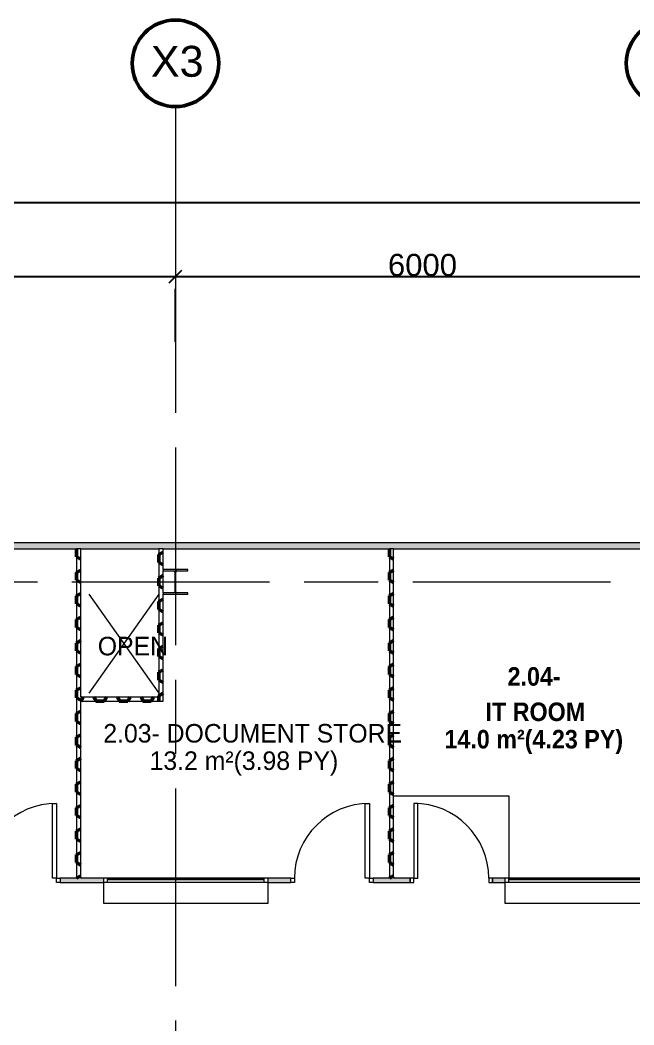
# Model space of a CAD drawing. Header units: millimetres. Extents: x -76261 to 649593, y -304265 to 60256.
# Drawn here: x 69813 to 77268, y -5380 to 6822 of the extents above; entities that cross this region are included whole.
import ezdxf

# ---------------------------------------------------------------- set-up
doc = ezdxf.new("R2010")
doc.units = ezdxf.units.MM
doc.header["$LTSCALE"] = 2000
doc.header["$MEASUREMENT"] = 0
doc.header["$PDMODE"] = 32
doc.header["$PDSIZE"] = 0.15
doc.linetypes.add('Centre', pattern=[6.9, 4, -0.7, 1.5, -0.7])
doc.layers.get('0').update_dxf_attribs({"linetype": 'CONTINUOUS'})
doc.layers.get('DEFPOINTS').update_dxf_attribs({"color": 171, "linetype": 'CONTINUOUS'})
for name, color, linetype, lineweight in [('A-ANNO-DIMS', 1, 'CONTINUOUS', 15), ('A-AREA-IDEN', 8, 'CONTINUOUS', 15), ('A-DETL', 8, 'CONTINUOUS', 15), ('A-DOOR', 8, 'CONTINUOUS', 15), ('A-FLOR', 8, 'CONTINUOUS', 15), ('A-GLAZ', 8, 'CONTINUOUS', 15), ('A-WALL', 8, 'CONTINUOUS', 15), ('A-WALL-PATT', 8, 'CONTINUOUS', 50), ('I-WALL', 8, 'CONTINUOUS', 15), ('S-COLS', 8, 'CONTINUOUS', 15), ('S-GRID', 14, 'CONTINUOUS', 15), ('S-GRID-IDEN', 1, 'CONTINUOUS', 50)]:
    doc.layers.add(name, color=color, linetype=linetype, lineweight=lineweight)
doc.styles.add('.VnArial Narrow_B', font='Vnarianb_0.ttf', dxfattribs={"height": 225})
doc.styles.add('Arial', font='arial.ttf', dxfattribs={"height": 1.6})
doc.styles.add('Arial_1', font='arial.ttf', dxfattribs={"height": 270})
doc.styles.add('Arial_B', font='arialbd.ttf', dxfattribs={"width": 0.9, "height": 225})
doc.dimstyles.new('AD1', dxfattribs={"dimscale": 304.8, "dimtxt": 275.470038, "dimasz": 0.492126, "dimexe": 0.492126, "dimexo": 0.0625, "dimgap": 0, "dimtad": 1, "dimdec": 0, "dimzin": 0, "dimdsep": 46, "dimtxsty": 'Arial_1', "dimblk1": 'OBLIQUE', "dimblk2": 'OBLIQUE', "dimsah": 1, "dimcen": 0.09, "dimdle": 0.492126, "dimazin": 0, "dimtfac": 1, "dimtdec": 4, "dimtix": 1, "dimtmove": 0, "dimatfit": 3, "dimfxl": 2.952756, "dimfxlon": 1, "dimtvp": 1, "dimtolj": 1, "dimtzin": 0, "dimarcsym": 2})
doc.dimstyles.new('AD2', dxfattribs={"dimscale": 304.8, "dimtxt": 275.470038, "dimasz": 0.492126, "dimexe": 0.492126, "dimexo": 2.952756, "dimgap": 0, "dimtad": 1, "dimdec": 0, "dimzin": 0, "dimdsep": 46, "dimtxsty": 'Arial_1', "dimblk1": 'OBLIQUE', "dimblk2": 'OBLIQUE', "dimsah": 1, "dimcen": 0.09, "dimdle": 0.492126, "dimazin": 0, "dimtfac": 1, "dimtdec": 4, "dimtix": 1, "dimtmove": 0, "dimatfit": 3, "dimfxl": 1, "dimtvp": 1, "dimtolj": 1, "dimtzin": 0, "dimarcsym": 2})

# ---------------------------------------------------------------- blocks, each defined once
blk = doc.blocks.new('AD_UK Beams-Column - SC1-300_300_10_16-V18-2nd FLOOR PLAN')
at = {"layer": 'S-COLS'}
h = blk.add_hatch(dxfattribs=at)
h.set_pattern_fill('FP_58', color=256, style=0, pattern_type=2)
h.set_pattern_definition([(45, (78492.53, 42001.64), (-371.231, 371.231), []), (45, (78492.53, 42564.14), (-371.231, 371.231), [])])
h.paths.add_polyline_path([(-150, -150), (150, -150), (150, -134), (19, -134), (9, -130), (5, -120), (5, 120), (9, 130), (19, 134), (150, 134), (150, 150), (-150, 150), (-150, 134), (-19, 134), (-9, 130), (-5, 120), (-5, -120), (-9, -130), (-19, -134), (-150, -134)], flags=0)
for p, q in [((150, 150), (-150, 150)), ((-150, 150), (-150, 134)), ((-150, 134), (-19, 134)), ((19, 134), (150, 134)), ((150, 134), (150, 150)), ((-5, 120), (-5, -120)), ((5, -120), (5, 120)), ((-19, -134), (-150, -134)), ((-150, -134), (-150, -150)), ((-150, -150), (150, -150)), ((150, -134), (19, -134)), ((150, -150), (150, -134))]:
    blk.add_line(p, q, dxfattribs=at)
for centre, start, end in [((-19, 120), 0, 90), ((19, 120), 90, 180), ((-19, -120), 270, 0), ((19, -120), 180, 270)]:
    blk.add_arc(centre, 14, start, end, dxfattribs=at)
blk = doc.blocks.new('LS-Office-S_rvt-1-2nd FLOOR PLAN')
blk.add_blockref('AD_UK Beams-Column - SC1-300_300_10_16-V18-2nd FLOOR PLAN', (-78493, -42002))
blk = doc.blocks.new('PD-1 CANH - THONG PHONG-10653378-2nd FLOOR PLAN')
at = {"layer": 'A-DOOR'}
for p, q in [((405, 25), (405, 935)), ((405, 935), (455, 935)), ((455, 935), (455, 25)), ((-500, -25), (-500, 25)), ((-500, 25), (-455, 25)), ((-455, 25), (-455, -25)), ((455, 25), (405, 25)), ((455, 25), (500, 25)), ((455, -25), (455, 25)), ((500, 25), (500, -25)), ((-455, -25), (-500, -25)), ((500, -25), (455, -25))]:
    blk.add_line(p, q, dxfattribs=at)
blk.add_arc((455, 25), 910, 90, 180, dxfattribs=at)
blk = doc.blocks.new('PD-1 CANH - THONG PHONG-10354232-2nd FLOOR PLAN')
at = {"layer": 'A-DOOR'}
for p, q in [((-455, 25), (-500, 25)), ((-500, 25), (-500, -25)), ((-455, -25), (-455, 25)), ((500, 25), (455, 25)), ((455, 25), (455, -25)), ((500, -25), (500, 25)), ((-500, -25), (-455, -25)), ((405, -25), (405, -935)), ((455, -25), (405, -25)), ((455, -935), (455, -25)), ((455, -25), (500, -25)), ((405, -935), (455, -935))]:
    blk.add_line(p, q, dxfattribs=at)
blk.add_arc((455, -25), 910, 180, 270, dxfattribs=at)
blk = doc.blocks.new('WPVC-2000X200-2 LOP - FIX-2000X2000-9839258-2nd FLOOR PLAN')
at = {"layer": 'A-GLAZ'}
for p, q in [((1000, 275), (-1000, 275)), ((-1000, 275), (-1000, 25)), ((1000, 25), (1000, 275)), ((-1000, 25), (1000, 25)), ((-1000, 25), (-1000, -25)), ((-950, -25), (-950, 25)), ((950, 25), (950, -25)), ((1000, -25), (1000, 25)), ((-1000, -25), (-950, -25)), ((950, -12), (-950, -12)), ((-950, -12), (-950, -22)), ((-950, -22), (950, -22)), ((-950, -25), (950, -25)), ((950, -22), (950, -12)), ((950, -25), (1000, -25))]:
    blk.add_line(p, q, dxfattribs=at)
blk = doc.blocks.new('Grid - M_Grid Head - Circle-195263-2nd FLOOR PLAN')
at = {"layer": 'S-GRID-IDEN'}
blk.add_circle((0, 0), 3.5, dxfattribs=at)
blk = doc.blocks.new('_Oblique')
at = {"color": 0, "linetype": 'ByBlock', "lineweight": -2}
blk.add_line((-0.5, -0.5), (0.5, 0.5), dxfattribs=at)
blk = doc.blocks.new('*D1064')
at = {"layer": 'A-ANNO-DIMS', "color": 0, "lineweight": -2, "transparency": 16777216}
for p, q in [((65950, 3708), (71850, 3708)), ((66100, 2915), (66100, 3558)), ((71700, 2915), (71700, 3558))]:
    blk.add_line(p, q, dxfattribs=at)
at = {"layer": 'DEFPOINTS', "color": 0, "transparency": 16777216}
for p in [(66100, 3815), (71700, 3815), (71700, 3708)]:
    blk.add_point(p, dxfattribs=at)
at = {"layer": 'A-ANNO-DIMS', "color": 0, "lineweight": -2, "transparency": 16777216, "xscale": 150, "yscale": 150, "zscale": 150, "rotation": 180}
blk.add_blockref('_Oblique', (66100, 3708), dxfattribs=at)
at = {"layer": 'A-ANNO-DIMS', "color": 0, "lineweight": -2, "transparency": 16777216, "xscale": 150, "yscale": 150, "zscale": 150}
blk.add_blockref('_Oblique', (71700, 3708), dxfattribs=at)
at = {"layer": 'A-ANNO-DIMS', "color": 0, "transparency": 16777216, "insert": (68900, 3846), "char_height": 270, "width": 996.78, "attachment_point": 5, "style": 'Arial_1'}
blk.add_mtext('\\A1;5600', dxfattribs=at)
blk = doc.blocks.new('*D1065')
at = {"layer": 'A-ANNO-DIMS', "color": 0, "lineweight": -2, "transparency": 16777216}
for p, q in [((71550, 3708), (77850, 3708)), ((71700, 2915), (71700, 3558)), ((77700, 2915), (77700, 3558))]:
    blk.add_line(p, q, dxfattribs=at)
at = {"layer": 'DEFPOINTS', "color": 0, "transparency": 16777216}
for p in [(71700, 3815), (77700, 3815), (77700, 3708)]:
    blk.add_point(p, dxfattribs=at)
at = {"layer": 'A-ANNO-DIMS', "color": 0, "lineweight": -2, "transparency": 16777216, "xscale": 150, "yscale": 150, "zscale": 150, "rotation": 180}
blk.add_blockref('_Oblique', (71700, 3708), dxfattribs=at)
at = {"layer": 'A-ANNO-DIMS', "color": 0, "lineweight": -2, "transparency": 16777216, "xscale": 150, "yscale": 150, "zscale": 150}
blk.add_blockref('_Oblique', (77700, 3708), dxfattribs=at)
at = {"layer": 'A-ANNO-DIMS', "color": 0, "transparency": 16777216, "insert": (74700, 3846), "char_height": 270, "width": 996.78, "attachment_point": 5, "style": 'Arial_1'}
blk.add_mtext('\\A1;6000', dxfattribs=at)
blk = doc.blocks.new('*D1070')
at = {"layer": 'A-ANNO-DIMS', "color": 0, "lineweight": -2, "transparency": 16777216}
for p, q in [((62700, 3727), (62700, 4758)), ((95700, 3727), (95700, 4758)), ((62550, 4608), (95850, 4608))]:
    blk.add_line(p, q, dxfattribs=at)
at = {"layer": 'DEFPOINTS', "color": 0, "transparency": 16777216}
for p in [(95700, 4608), (62700, 3708), (95700, 3708)]:
    blk.add_point(p, dxfattribs=at)
at = {"layer": 'A-ANNO-DIMS', "color": 0, "lineweight": -2, "transparency": 16777216, "xscale": 150, "yscale": 150, "zscale": 150, "rotation": 180}
blk.add_blockref('_Oblique', (62700, 4608), dxfattribs=at)
at = {"layer": 'A-ANNO-DIMS', "color": 0, "lineweight": -2, "transparency": 16777216, "xscale": 150, "yscale": 150, "zscale": 150}
blk.add_blockref('_Oblique', (95700, 4608), dxfattribs=at)
at = {"layer": 'A-ANNO-DIMS', "color": 0, "transparency": 16777216, "insert": (79200, 4746), "char_height": 270, "width": 1245.97, "attachment_point": 5, "style": 'Arial_1'}
blk.add_mtext('\\A1;33000', dxfattribs=at)
blk = doc.blocks.new('Xrexf_Office')
at = {"layer": 'A-WALL-PATT'}
h = blk.add_hatch(dxfattribs=at)
h.set_pattern_fill('FP_1', color=256, style=0, pattern_type=2)
h.set_pattern_definition([(180, (80675, 475), (-142.875, -82.489), [95.25, -190.5]), (300, (80675, 475), (142.87507, -82.4889), [95.25, -190.5]), (240, (80675, 475), (7e-05, -164.9779), [0, -190.5, 95.25, 0])])
h.paths.add_polyline_path([(95660, 400), (95660, 475), (79900, 475), (79900, 400), (95610, 400)], flags=0)
h.paths.add_polyline_path([(66300, 400), (77900, 400), (77900, 475), (65740, 475), (65740, 400), (65790, 400)], flags=0)
h = blk.add_hatch(dxfattribs=at)
h.set_pattern_fill('FP_27', color=256, style=0, pattern_type=2)
h.set_pattern_definition([(270, (70500, -1600), (82.489, -142.875), [95.25, -190.5]), (30, (70500, -1600), (82.489, 142.875), [95.25, -190.5]), (330, (70500, -1600), (164.978, 7e-05), [0, -190.5, 95.25, 0])])
h.paths.add_polyline_path([(70550, -3600), (70550, 400), (70500, 400), (70500, -3600)], flags=0)
h = blk.add_hatch(dxfattribs=at)
h.set_pattern_fill('FP_49', color=256, style=0, pattern_type=2)
h.set_pattern_definition([(270, (71500, -525), (82.489, -142.875), [95.25, -190.5]), (30, (71500, -525), (82.489, 142.875), [95.25, -190.5]), (330, (71500, -525), (164.978, 7e-05), [0, -190.5, 95.25, 0])])
h.paths.add_polyline_path([(71550, -1450), (71550, 400), (71500, 400), (71500, -1450)], flags=0)
h = blk.add_hatch(dxfattribs=at)
h.set_pattern_fill('FP_26', color=256, style=0, pattern_type=2)
h.set_pattern_definition([(270, (74300, -1600), (82.489, -142.875), [95.25, -190.5]), (30, (74300, -1600), (82.489, 142.875), [95.25, -190.5]), (330, (74300, -1600), (164.978, 7e-05), [0, -190.5, 95.25, 0])])
h.paths.add_polyline_path([(74350, -3600), (74350, 400), (74300, 400), (74300, -3600)], flags=0)
h = blk.add_hatch(dxfattribs=at)
h.set_pattern_fill('FP_50', color=256, style=0, pattern_type=2)
h.set_pattern_definition([(0, (71025, -1450), (142.875, 82.489), [95.25, -190.5]), (120, (71025, -1450), (-142.875, 82.489), [95.25, -190.5]), (60, (71025, -1450), (-7e-05, 164.978), [0, -190.5, 95.25, 0])])
h.paths.add_polyline_path([(71500, -1450), (71500, -1400), (70550, -1400), (70550, -1450)], flags=0)
h = blk.add_hatch(dxfattribs=at)
h.set_pattern_fill('FP_22', color=256, style=0, pattern_type=2)
h.set_pattern_definition([(180, (71845, -3600), (-142.875, -82.489), [95.25, -190.5]), (300, (71845, -3600), (142.8751, -82.4889), [95.25, -190.5]), (240, (71845, -3600), (7e-05, -164.9779), [0, -190.5, 95.25, 0])])
h.paths.add_polyline_path([(77700, -3650), (77900, -3650), (77900, -3600), (77700, -3600), (77700, -3625)], flags=0)
h.paths.add_polyline_path([(75700, -3650), (75700, -3600), (75550, -3600), (75550, -3650)], flags=0)
h.paths.add_polyline_path([(74550, -3650), (74550, -3600), (74100, -3600), (74100, -3650)], flags=0)
h.paths.add_polyline_path([(72825, -3650), (73100, -3650), (73100, -3600), (72825, -3600), (72825, -3625)], flags=0)
h.paths.add_polyline_path([(70300, -3650), (70825, -3650), (70825, -3600), (70300, -3600), (70300, -3625)], flags=0)
h.paths.add_polyline_path([(68545, -3650), (69300, -3650), (69300, -3600), (68545, -3600), (68545, -3625)], flags=0)
h.paths.add_polyline_path([(65790, -3650), (66545, -3650), (66545, -3600), (65790, -3600), (65790, -3625)], flags=0)
at = {"layer": 'A-DETL'}
for p, q in [((71500, -150), (70650, -1350)), ((70650, -150), (71500, -1350))]:
    blk.add_line(p, q, dxfattribs=at)
at = {"layer": 'A-FLOR'}
for p, q in [((74350, -2600), (75750, -2600)), ((75750, -2600), (75750, -3600))]:
    blk.add_line(p, q, dxfattribs=at)
at = {"layer": 'A-WALL'}
for p, q in [((77900, 475), (62700, 475)), ((66350, 400), (70500, 400)), ((70550, 400), (70500, 400)), ((70550, 400), (71500, 400)), ((71550, 400), (71500, 400)), ((71550, 400), (74300, 400)), ((74350, 400), (74300, 400)), ((74350, 400), (77850, 400))]:
    blk.add_line(p, q, dxfattribs=at)
at = {"layer": 'I-WALL'}
for p, q in [((70500, 400), (70500, -3600)), ((70550, -1400), (70550, 400)), ((71500, 400), (71500, -1400)), ((71550, 150), (71550, 400)), ((74300, 400), (74300, -3600)), ((74350, -3600), (74350, 400)), ((71550, -134), (71550, 134)), ((71550, -1450), (71550, -150)), ((71500, -1400), (70550, -1400)), ((70550, -3600), (70550, -1450)), ((70550, -1450), (71550, -1450)), ((70500, -3600), (70300, -3600)), ((70300, -3600), (70300, -3650)), ((70300, -3650), (70825, -3650)), ((70825, -3600), (70550, -3600)), ((73100, -3600), (72825, -3600)), ((72825, -3650), (73100, -3650)), ((73100, -3650), (73100, -3600)), ((74300, -3600), (74100, -3600)), ((74100, -3600), (74100, -3650)), ((74100, -3650), (74550, -3650)), ((74550, -3600), (74350, -3600)), ((74550, -3650), (74550, -3600)), ((75700, -3600), (75550, -3600)), ((75550, -3600), (75550, -3650)), ((75550, -3650), (75700, -3650))]:
    blk.add_line(p, q, dxfattribs=at)
at = {"layer": 'S-GRID', "linetype": 'Centre', "ltscale": 0.3}
for p, q in [((71700, 5772), (71700, -18829.6)), ((58022.7, 0), (99139, 0))]:
    blk.add_line(p, q, dxfattribs=at)
blk.add_blockref('LS-Office-S_rvt-1-2nd FLOOR PLAN', (150192.5, 42001.6))
at = {"layer": 'A-DOOR'}
for p in [(69800, -3625), (73600, -3625)]:
    blk.add_blockref('PD-1 CANH - THONG PHONG-10653378-2nd FLOOR PLAN', p, dxfattribs=at)
at = {"layer": 'A-DOOR', "rotation": 180}
blk.add_blockref('PD-1 CANH - THONG PHONG-10354232-2nd FLOOR PLAN', (75050, -3625), dxfattribs=at)
at = {"layer": 'A-GLAZ', "rotation": 180}
for p in [(71825, -3625), (76700, -3625)]:
    blk.add_blockref('WPVC-2000X200-2 LOP - FIX-2000X2000-9839258-2nd FLOOR PLAN', p, dxfattribs=at)
at = {"layer": 'S-GRID-IDEN', "xscale": 149.9999999999999, "yscale": 149.9999999999999, "zscale": 149.9999999999999, "rotation": 180}
for p in [(71700, 6297), (77700, 6297)]:
    blk.add_blockref('Grid - M_Grid Head - Circle-195263-2nd FLOOR PLAN', p, dxfattribs=at)
at = {"layer": 'A-AREA-IDEN', "char_height": 225, "attachment_point": 1}
for s, insert, width, style in [('OPEN', (70756.9, -667.4), 3824.049, '.VnArial Narrow_B'), ('2.04-', (75733.3, -1035.6), 800.886, 'Arial_B'), ('IT ROOM', (75465.3, -1465.2), 1450.253, 'Arial_B'), ('2.03- DOCUMENT STORE', (70824, -1726), 3824.049, '.VnArial Narrow_B'), ('14.0 m²(4.23 PY)', (74966.6, -1797.9), 2651.581, 'Arial_B'), ('13.2 m²(3.98 PY)', (71386.2, -2058.7), 2453.164, '.VnArial Narrow_B')]:
    blk.add_mtext(s, dxfattribs=dict(at, insert=insert, width=width, style=style))
at = {"layer": 'S-GRID-IDEN', "insert": (71401.1, 6509.1), "char_height": 375, "width": 769.62, "attachment_point": 1, "style": 'Arial'}
blk.add_mtext('X3', dxfattribs=at)
at = {"layer": 'A-ANNO-DIMS'}
for base, p1, p2, dimstyle, override, picture, middle in [((95700, 4608.4), (62700, 3708.4), (95700, 3708.4), 'AD1', {"dimpost": '<>', "dimfxl": 33000}, '*D1070', (79200, 4746.4)), ((71700, 3708.4), (66100, 3814.5), (71700, 3814.5), 'AD2', {"dimpost": '<>', "dimfxl": 5600}, '*D1064', (68900, 3846.3)), ((77700, 3708.4), (71700, 3814.5), (77700, 3814.5), 'AD2', {"dimpost": '<>', "dimfxl": 6000}, '*D1065', (74700, 3846.3))]:
    dim = blk.add_linear_dim(base=base, p1=p1, p2=p2, dimstyle=dimstyle, override=override, dxfattribs=at)
    dim.commit()
    dim.dimension.update_dxf_attribs({"geometry": picture, "text_midpoint": middle})

msp = doc.modelspace()

# ---------------------------------------------------------------- block references
at = {"linetype": 'ByBlock'}
msp.add_blockref('Xrexf_Office', (0, 0), dxfattribs=at)

doc.saveas('drawing.dxf')
